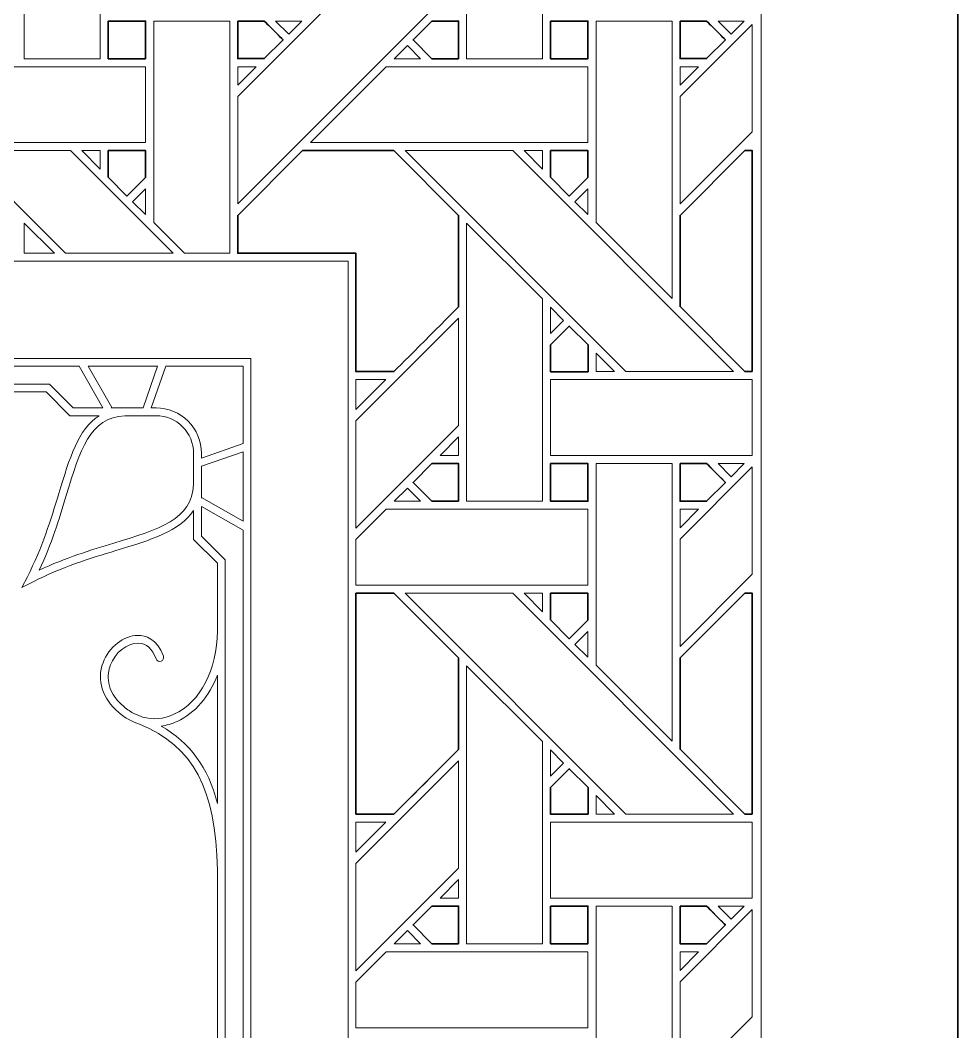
# Model space of a CAD drawing. Header units: inches. Extents: x 5.4 to 19.4, y 5.6 to 22.8.
# Drawn here: x 17.372 to 19.383, y 9.34 to 11.508 of the extents above; entities that cross this region are included whole.
import ezdxf

# ---------------------------------------------------------------- set-up
doc = ezdxf.new("R2010")
doc.units = ezdxf.units.IN
doc.header["$MEASUREMENT"] = 0
doc.layers.add('Design', color=7, linetype='Continuous', lineweight=0)

msp = doc.modelspace()

# ---------------------------------------------------------------- linework, layer by layer
at = {"layer": 'Design', "color": 1, "lineweight": 35, "true_color": 0xff0000}
for points, knots in [([(5.3829, 12.5948), (5.3829, 12.5948), (5.3829, 5.5948), (5.3829, 5.5948), (5.3829, 5.5948), (19.3829, 5.5948), (19.3829, 5.5948), (19.3829, 5.5948), (19.3829, 12.5948), (19.3829, 12.5948), (19.3829, 12.5948), (5.3829, 12.5948), (5.3829, 12.5948)], [0, 0, 0, 0, 1, 1, 1, 2, 2, 2, 3, 3, 3, 4, 4, 4, 4]), ([(17.6408, 11.4256), (17.6408, 11.4256), (17.5606, 11.4256), (17.5606, 11.4256), (17.5606, 11.4256), (17.5606, 11.5064), (17.5606, 11.5064), (17.5606, 11.5064), (17.6408, 11.5064), (17.6408, 11.5064), (17.6408, 11.5064), (17.6408, 11.4256), (17.6408, 11.4256)], [0, 0, 0, 0, 1, 1, 1, 2, 2, 2, 3, 3, 3, 4, 4, 4, 4]), ([(17.8384, 11.5064), (17.8384, 11.5064), (17.8955, 11.5064), (17.8955, 11.5064), (17.9006, 11.5013), (17.9314, 11.4705), (17.9358, 11.4661), (17.9358, 11.4661), (17.8954, 11.4257), (17.8954, 11.4257), (17.8954, 11.4257), (17.8384, 11.4257), (17.8384, 11.4257), (17.8384, 11.4257), (17.8384, 11.5064), (17.8384, 11.5064)], [0, 0, 0, 0, 1, 1, 1, 2, 2, 2, 3, 3, 3, 4, 4, 4, 5, 5, 5, 5]), ([(18.3121, 11.4256), (18.3121, 11.4256), (18.255, 11.4256), (18.255, 11.4256), (18.255, 11.4256), (18.2146, 11.466), (18.2146, 11.466), (18.2146, 11.466), (18.2551, 11.5064), (18.2551, 11.5064), (18.2551, 11.5064), (18.3121, 11.5064), (18.3121, 11.5064), (18.3121, 11.5064), (18.3121, 11.4256), (18.3121, 11.4256)], [0, 0, 0, 0, 1, 1, 1, 2, 2, 2, 3, 3, 3, 4, 4, 4, 5, 5, 5, 5]), ([(18.5093, 11.5064), (18.5093, 11.5064), (18.5896, 11.5064), (18.5896, 11.5064), (18.5896, 11.5064), (18.5896, 11.4256), (18.5896, 11.4256), (18.5896, 11.4256), (18.5093, 11.4256), (18.5093, 11.4256), (18.5093, 11.4256), (18.5093, 11.5064), (18.5093, 11.5064)], [0, 0, 0, 0, 1, 1, 1, 2, 2, 2, 3, 3, 3, 4, 4, 4, 4]), ([(18.7872, 11.5064), (18.7872, 11.5064), (18.8442, 11.5064), (18.8442, 11.5064), (18.8494, 11.5013), (18.8801, 11.4705), (18.8846, 11.4661), (18.8846, 11.4661), (18.8441, 11.4257), (18.8441, 11.4257), (18.8441, 11.4257), (18.7872, 11.4257), (18.7872, 11.4257), (18.7872, 11.4257), (18.7872, 11.5064), (18.7872, 11.5064)], [0, 0, 0, 0, 1, 1, 1, 2, 2, 2, 3, 3, 3, 4, 4, 4, 5, 5, 5, 5]), ([(17.5606, 11.2286), (17.5606, 11.2286), (17.6408, 11.2286), (17.6408, 11.2286), (17.6408, 11.2286), (17.6408, 11.171), (17.6408, 11.171), (17.6408, 11.171), (17.6009, 11.131), (17.6009, 11.131), (17.6009, 11.131), (17.5606, 11.1714), (17.5606, 11.1714), (17.5606, 11.1714), (17.5606, 11.2286), (17.5606, 11.2286)], [0, 0, 0, 0, 1, 1, 1, 2, 2, 2, 3, 3, 3, 4, 4, 4, 5, 5, 5, 5]), ([(17.9771, 11.2285), (17.9771, 11.2285), (18.1734, 11.2285), (18.1734, 11.2285), (18.1734, 11.2285), (18.3121, 11.0898), (18.3121, 11.0898), (18.3121, 11.0898), (18.3121, 10.8936), (18.3121, 10.8936), (18.2943, 10.8757), (18.1824, 10.7639), (18.1734, 10.7549), (18.1734, 10.7549), (18.0919, 10.7549), (18.0919, 10.7549), (18.0919, 10.7549), (18.0919, 11.0084), (18.0919, 11.0084), (18.0919, 11.0084), (17.8384, 11.0084), (17.8384, 11.0084), (17.8384, 11.0084), (17.8384, 11.0898), (17.8384, 11.0898), (17.8384, 11.0898), (17.9771, 11.2285), (17.9771, 11.2285)], [0, 0, 0, 0, 1, 1, 1, 2, 2, 2, 3, 3, 3, 4, 4, 4, 5, 5, 5, 6, 6, 6, 7, 7, 7, 8, 8, 8, 9, 9, 9, 9]), ([(18.5093, 11.2286), (18.5093, 11.2286), (18.5896, 11.2286), (18.5896, 11.2286), (18.5896, 11.2286), (18.5896, 11.171), (18.5896, 11.171), (18.5896, 11.171), (18.5496, 11.131), (18.5496, 11.131), (18.5496, 11.131), (18.5093, 11.1714), (18.5093, 11.1714), (18.5093, 11.1714), (18.5093, 11.2286), (18.5093, 11.2286)], [0, 0, 0, 0, 1, 1, 1, 2, 2, 2, 3, 3, 3, 4, 4, 4, 5, 5, 5, 5]), ([(18.9421, 10.7549), (18.9421, 10.7549), (18.9264, 10.7549), (18.9264, 10.7549), (18.9264, 10.7549), (18.7872, 10.8942), (18.7872, 10.8942), (18.7872, 10.8942), (18.7872, 11.0898), (18.7872, 11.0898), (18.7872, 11.0898), (18.9259, 11.2285), (18.9259, 11.2285), (18.9259, 11.2285), (18.9421, 11.2285), (18.9421, 11.2285), (18.9421, 11.2285), (18.9421, 10.7549), (18.9421, 10.7549)], [0, 0, 0, 0, 1, 1, 1, 2, 2, 2, 3, 3, 3, 4, 4, 4, 5, 5, 5, 6, 6, 6, 6]), ([(18.59, 10.7547), (18.59, 10.7547), (18.5093, 10.7547), (18.5093, 10.7547), (18.5093, 10.7547), (18.5093, 10.812), (18.5093, 10.812), (18.5093, 10.812), (18.5496, 10.8523), (18.5496, 10.8523), (18.5496, 10.8523), (18.59, 10.812), (18.59, 10.812), (18.59, 10.812), (18.59, 10.7547), (18.59, 10.7547)], [0, 0, 0, 0, 1, 1, 1, 2, 2, 2, 3, 3, 3, 4, 4, 4, 5, 5, 5, 5]), ([(18.3121, 10.4769), (18.3121, 10.4769), (18.255, 10.4769), (18.255, 10.4769), (18.255, 10.4769), (18.2146, 10.5173), (18.2146, 10.5173), (18.2146, 10.5173), (18.2551, 10.5577), (18.2551, 10.5577), (18.2551, 10.5577), (18.3121, 10.5577), (18.3121, 10.5577), (18.3121, 10.5577), (18.3121, 10.4769), (18.3121, 10.4769)], [0, 0, 0, 0, 1, 1, 1, 2, 2, 2, 3, 3, 3, 4, 4, 4, 5, 5, 5, 5]), ([(18.5093, 10.5577), (18.5093, 10.5577), (18.5896, 10.5577), (18.5896, 10.5577), (18.5896, 10.5577), (18.5896, 10.4769), (18.5896, 10.4769), (18.5896, 10.4769), (18.5093, 10.4769), (18.5093, 10.4769), (18.5093, 10.4769), (18.5093, 10.5577), (18.5093, 10.5577)], [0, 0, 0, 0, 1, 1, 1, 2, 2, 2, 3, 3, 3, 4, 4, 4, 4]), ([(18.7872, 10.5577), (18.7872, 10.5577), (18.8442, 10.5577), (18.8442, 10.5577), (18.8494, 10.5526), (18.8801, 10.5218), (18.8846, 10.5173), (18.8846, 10.5173), (18.8442, 10.4769), (18.8442, 10.4769), (18.8442, 10.4769), (18.7872, 10.4769), (18.7872, 10.4769), (18.7872, 10.4769), (18.7872, 10.5577), (18.7872, 10.5577)], [0, 0, 0, 0, 1, 1, 1, 2, 2, 2, 3, 3, 3, 4, 4, 4, 5, 5, 5, 5]), ([(18.1734, 9.8062), (18.1734, 9.8062), (18.0919, 9.8062), (18.0919, 9.8062), (18.0919, 9.8062), (18.0919, 10.2798), (18.0919, 10.2798), (18.0919, 10.2798), (18.1734, 10.2798), (18.1734, 10.2798), (18.1734, 10.2798), (18.3121, 10.1411), (18.3121, 10.1411), (18.3121, 10.1411), (18.3121, 9.9449), (18.3121, 9.9449), (18.2943, 9.9269), (18.1824, 9.8152), (18.1734, 9.8062)], [0, 0, 0, 0, 1, 1, 1, 2, 2, 2, 3, 3, 3, 4, 4, 4, 5, 5, 5, 6, 6, 6, 6]), ([(18.5093, 10.2798), (18.5093, 10.2798), (18.5896, 10.2798), (18.5896, 10.2798), (18.5896, 10.2798), (18.5896, 10.2222), (18.5896, 10.2222), (18.5896, 10.2222), (18.5496, 10.1823), (18.5496, 10.1823), (18.5496, 10.1823), (18.5093, 10.2226), (18.5093, 10.2226), (18.5093, 10.2226), (18.5093, 10.2798), (18.5093, 10.2798)], [0, 0, 0, 0, 1, 1, 1, 2, 2, 2, 3, 3, 3, 4, 4, 4, 5, 5, 5, 5]), ([(18.9421, 9.8062), (18.9421, 9.8062), (18.9264, 9.8062), (18.9264, 9.8062), (18.9264, 9.8062), (18.7872, 9.9454), (18.7872, 9.9454), (18.7872, 9.9454), (18.7872, 10.1411), (18.7872, 10.1411), (18.7872, 10.1411), (18.9259, 10.2798), (18.9259, 10.2798), (18.9259, 10.2798), (18.9421, 10.2798), (18.9421, 10.2798), (18.9421, 10.2798), (18.9421, 9.8062), (18.9421, 9.8062)], [0, 0, 0, 0, 1, 1, 1, 2, 2, 2, 3, 3, 3, 4, 4, 4, 5, 5, 5, 6, 6, 6, 6]), ([(18.59, 9.8059), (18.59, 9.8059), (18.5093, 9.8059), (18.5093, 9.8059), (18.5093, 9.8059), (18.5093, 9.8632), (18.5093, 9.8632), (18.5093, 9.8632), (18.5496, 9.9036), (18.5496, 9.9036), (18.5496, 9.9036), (18.59, 9.8632), (18.59, 9.8632), (18.59, 9.8632), (18.59, 9.8059), (18.59, 9.8059)], [0, 0, 0, 0, 1, 1, 1, 2, 2, 2, 3, 3, 3, 4, 4, 4, 5, 5, 5, 5]), ([(18.3121, 9.5282), (18.3121, 9.5282), (18.255, 9.5282), (18.255, 9.5282), (18.255, 9.5282), (18.2146, 9.5686), (18.2146, 9.5686), (18.2146, 9.5686), (18.2551, 9.609), (18.2551, 9.609), (18.2551, 9.609), (18.3121, 9.609), (18.3121, 9.609), (18.3121, 9.609), (18.3121, 9.5282), (18.3121, 9.5282)], [0, 0, 0, 0, 1, 1, 1, 2, 2, 2, 3, 3, 3, 4, 4, 4, 5, 5, 5, 5]), ([(18.5093, 9.609), (18.5093, 9.609), (18.5896, 9.609), (18.5896, 9.609), (18.5896, 9.609), (18.5896, 9.5282), (18.5896, 9.5282), (18.5896, 9.5282), (18.5093, 9.5282), (18.5093, 9.5282), (18.5093, 9.5282), (18.5093, 9.609), (18.5093, 9.609)], [0, 0, 0, 0, 1, 1, 1, 2, 2, 2, 3, 3, 3, 4, 4, 4, 4]), ([(18.7872, 9.609), (18.7872, 9.609), (18.8442, 9.609), (18.8442, 9.609), (18.8494, 9.6038), (18.8801, 9.573), (18.8846, 9.5686), (18.8846, 9.5686), (18.8442, 9.5282), (18.8442, 9.5282), (18.8442, 9.5282), (18.7872, 9.5282), (18.7872, 9.5282), (18.7872, 9.5282), (18.7872, 9.609), (18.7872, 9.609)], [0, 0, 0, 0, 1, 1, 1, 2, 2, 2, 3, 3, 3, 4, 4, 4, 5, 5, 5, 5])]:
    msp.add_open_spline(points, degree=3, knots=knots, dxfattribs=at)
at = {"layer": 'Design'}
for points, knots in [([(5.8048, 12.1938), (5.8048, 12.1938), (5.8048, 5.9957), (5.8048, 5.9957), (5.8048, 5.9957), (18.9609, 5.9957), (18.9609, 5.9957), (18.9609, 5.9957), (18.9609, 12.1938), (18.9609, 12.1938), (18.9609, 12.1938), (5.8048, 12.1938), (5.8048, 12.1938)], [0, 0, 0, 0, 1, 1, 1, 2, 2, 2, 3, 3, 3, 4, 4, 4, 4]), ([(17.3805, 11.4256), (17.3805, 11.4256), (17.3805, 12.0215), (17.3805, 12.0215), (17.3805, 12.0215), (17.5432, 11.8593), (17.5432, 11.8593), (17.5432, 11.8593), (17.5432, 11.4256), (17.5432, 11.4256), (17.5432, 11.4256), (17.3805, 11.4256), (17.3805, 11.4256)], [0, 0, 0, 0, 1, 1, 1, 2, 2, 2, 3, 3, 3, 4, 4, 4, 4]), ([(18.492, 11.4256), (18.492, 11.4256), (18.3292, 11.4256), (18.3292, 11.4256), (18.3292, 11.4256), (18.3292, 12.0215), (18.3292, 12.0215), (18.3292, 12.0215), (18.492, 11.8593), (18.492, 11.8593), (18.492, 11.8593), (18.492, 11.4256), (18.492, 11.4256)], [0, 0, 0, 0, 1, 1, 1, 2, 2, 2, 3, 3, 3, 4, 4, 4, 4]), ([(18.3121, 11.5879), (18.3121, 11.5879), (17.8384, 11.1142), (17.8384, 11.1142), (17.8384, 11.1142), (17.8384, 11.3443), (17.8384, 11.3443), (17.8384, 11.3443), (18.3121, 11.8179), (18.3121, 11.8179), (18.3121, 11.8179), (18.3121, 11.5879), (18.3121, 11.5879)], [0, 0, 0, 0, 1, 1, 1, 2, 2, 2, 3, 3, 3, 4, 4, 4, 4]), ([(17.5606, 11.4256), (17.5606, 11.4256), (17.5606, 11.5064), (17.5606, 11.5064), (17.5606, 11.5064), (17.6408, 11.5064), (17.6408, 11.5064), (17.6408, 11.5064), (17.6408, 11.4256), (17.6408, 11.4256), (17.6408, 11.4256), (17.5606, 11.4256), (17.5606, 11.4256)], [0, 0, 0, 0, 1, 1, 1, 2, 2, 2, 3, 3, 3, 4, 4, 4, 4]), ([(17.6583, 11.0742), (17.6583, 11.0742), (17.6583, 11.5064), (17.6583, 11.5064), (17.6583, 11.5064), (17.8213, 11.5064), (17.8213, 11.5064), (17.8213, 11.5064), (17.8213, 11.0084), (17.8213, 11.0084), (17.8213, 11.0084), (17.7242, 11.0084), (17.7242, 11.0084), (17.7242, 11.0084), (17.6583, 11.0742), (17.6583, 11.0742)], [0, 0, 0, 0, 1, 1, 1, 2, 2, 2, 3, 3, 3, 4, 4, 4, 5, 5, 5, 5]), ([(17.9358, 11.4661), (17.9358, 11.4661), (17.8954, 11.4257), (17.8954, 11.4257), (17.8954, 11.4257), (17.8384, 11.4257), (17.8384, 11.4257), (17.8384, 11.4257), (17.8384, 11.5064), (17.8384, 11.5064), (17.8384, 11.5064), (17.8955, 11.5064), (17.8955, 11.5064), (17.9008, 11.5011), (17.9316, 11.4703), (17.9358, 11.4661)], [0, 0, 0, 0, 1, 1, 1, 2, 2, 2, 3, 3, 3, 4, 4, 4, 5, 5, 5, 5]), ([(17.9198, 11.5064), (17.9198, 11.5064), (17.9763, 11.5064), (17.9763, 11.5064), (17.9763, 11.5064), (17.948, 11.4782), (17.948, 11.4782), (17.948, 11.4782), (17.9198, 11.5064), (17.9198, 11.5064)], [0, 0, 0, 0, 1, 1, 1, 2, 2, 2, 3, 3, 3, 3]), ([(18.2146, 11.466), (18.2146, 11.466), (18.2551, 11.5064), (18.2551, 11.5064), (18.2551, 11.5064), (18.3121, 11.5064), (18.3121, 11.5064), (18.3121, 11.5064), (18.3121, 11.4256), (18.3121, 11.4256), (18.3121, 11.4256), (18.255, 11.4256), (18.255, 11.4256), (18.255, 11.4256), (18.2146, 11.466), (18.2146, 11.466)], [0, 0, 0, 0, 1, 1, 1, 2, 2, 2, 3, 3, 3, 4, 4, 4, 5, 5, 5, 5]), ([(18.5896, 11.4256), (18.5896, 11.4256), (18.5093, 11.4256), (18.5093, 11.4256), (18.5093, 11.4256), (18.5093, 11.5064), (18.5093, 11.5064), (18.5093, 11.5064), (18.5896, 11.5064), (18.5896, 11.5064), (18.5896, 11.5064), (18.5896, 11.4256), (18.5896, 11.4256)], [0, 0, 0, 0, 1, 1, 1, 2, 2, 2, 3, 3, 3, 4, 4, 4, 4]), ([(18.6071, 11.0742), (18.6071, 11.0742), (18.6071, 11.5064), (18.6071, 11.5064), (18.6071, 11.5064), (18.77, 11.5064), (18.77, 11.5064), (18.77, 11.5064), (18.77, 10.9113), (18.77, 10.9113), (18.77, 10.9113), (18.6071, 11.0742), (18.6071, 11.0742)], [0, 0, 0, 0, 1, 1, 1, 2, 2, 2, 3, 3, 3, 4, 4, 4, 4]), ([(18.9421, 11.2691), (18.9421, 11.2691), (18.7871, 11.1142), (18.7871, 11.1142), (18.7871, 11.1142), (18.7871, 11.3443), (18.7871, 11.3443), (18.7871, 11.3443), (18.9421, 11.4992), (18.9421, 11.4992), (18.9421, 11.4992), (18.9421, 11.2691), (18.9421, 11.2691)], [0, 0, 0, 0, 1, 1, 1, 2, 2, 2, 3, 3, 3, 4, 4, 4, 4]), ([(18.8846, 11.4661), (18.8846, 11.4661), (18.8441, 11.4257), (18.8441, 11.4257), (18.8441, 11.4257), (18.7872, 11.4257), (18.7872, 11.4257), (18.7872, 11.4257), (18.7872, 11.5064), (18.7872, 11.5064), (18.7872, 11.5064), (18.8442, 11.5064), (18.8442, 11.5064), (18.8496, 11.5011), (18.8804, 11.4703), (18.8846, 11.4661)], [0, 0, 0, 0, 1, 1, 1, 2, 2, 2, 3, 3, 3, 4, 4, 4, 5, 5, 5, 5]), ([(18.8686, 11.5064), (18.8686, 11.5064), (18.925, 11.5064), (18.925, 11.5064), (18.925, 11.5064), (18.8967, 11.4782), (18.8967, 11.4782), (18.8967, 11.4782), (18.8686, 11.5064), (18.8686, 11.5064)], [0, 0, 0, 0, 1, 1, 1, 2, 2, 2, 3, 3, 3, 3]), ([(18.2307, 11.4256), (18.2307, 11.4256), (18.1742, 11.4256), (18.1742, 11.4256), (18.1742, 11.4256), (18.2025, 11.4539), (18.2025, 11.4539), (18.2025, 11.4539), (18.2307, 11.4256), (18.2307, 11.4256)], [0, 0, 0, 0, 1, 1, 1, 2, 2, 2, 3, 3, 3, 3]), ([(17.6408, 11.4085), (17.6408, 11.4085), (17.6408, 11.2457), (17.6408, 11.2457), (17.6408, 11.2457), (17.0455, 11.2457), (17.0455, 11.2457), (17.0455, 11.2457), (17.2084, 11.4085), (17.2084, 11.4085), (17.2084, 11.4085), (17.6408, 11.4085), (17.6408, 11.4085)], [0, 0, 0, 0, 1, 1, 1, 2, 2, 2, 3, 3, 3, 4, 4, 4, 4]), ([(17.8782, 11.4085), (17.8782, 11.4085), (17.8384, 11.3687), (17.8384, 11.3687), (17.8384, 11.3687), (17.8384, 11.4085), (17.8384, 11.4085), (17.8384, 11.4085), (17.8782, 11.4085), (17.8782, 11.4085)], [0, 0, 0, 0, 1, 1, 1, 2, 2, 2, 3, 3, 3, 3]), ([(18.5895, 11.4085), (18.5895, 11.4085), (18.5895, 11.2457), (18.5895, 11.2457), (18.5895, 11.2457), (17.9942, 11.2457), (17.9942, 11.2457), (17.9942, 11.2457), (18.1571, 11.4085), (18.1571, 11.4085), (18.1571, 11.4085), (18.5895, 11.4085), (18.5895, 11.4085)], [0, 0, 0, 0, 1, 1, 1, 2, 2, 2, 3, 3, 3, 4, 4, 4, 4]), ([(18.827, 11.4085), (18.827, 11.4085), (18.7871, 11.3687), (18.7871, 11.3687), (18.7871, 11.3687), (18.7871, 11.4085), (18.7871, 11.4085), (18.7871, 11.4085), (18.827, 11.4085), (18.827, 11.4085)], [0, 0, 0, 0, 1, 1, 1, 2, 2, 2, 3, 3, 3, 3]), ([(17.6999, 11.0084), (17.6999, 11.0084), (17.4689, 11.0084), (17.4689, 11.0084), (17.4689, 11.0084), (17.2488, 11.2285), (17.2488, 11.2285), (17.2488, 11.2285), (17.4798, 11.2285), (17.4798, 11.2285), (17.4798, 11.2285), (17.6999, 11.0084), (17.6999, 11.0084)], [0, 0, 0, 0, 1, 1, 1, 2, 2, 2, 3, 3, 3, 4, 4, 4, 4]), ([(17.5039, 11.2285), (17.5039, 11.2285), (17.5433, 11.2285), (17.5433, 11.2285), (17.5433, 11.2285), (17.5433, 11.1887), (17.5433, 11.1887), (17.5433, 11.1887), (17.5039, 11.2285), (17.5039, 11.2285)], [0, 0, 0, 0, 1, 1, 1, 2, 2, 2, 3, 3, 3, 3]), ([(17.6009, 11.131), (17.6009, 11.131), (17.5606, 11.1714), (17.5606, 11.1714), (17.5606, 11.1714), (17.5606, 11.2286), (17.5606, 11.2286), (17.5606, 11.2286), (17.6408, 11.2286), (17.6408, 11.2286), (17.6408, 11.2286), (17.6408, 11.171), (17.6408, 11.171), (17.6408, 11.171), (17.6009, 11.131), (17.6009, 11.131)], [0, 0, 0, 0, 1, 1, 1, 2, 2, 2, 3, 3, 3, 4, 4, 4, 5, 5, 5, 5]), ([(18.3121, 10.8936), (18.2945, 10.8759), (18.1825, 10.7641), (18.1734, 10.7549), (18.1734, 10.7549), (18.0919, 10.7549), (18.0919, 10.7549), (18.0919, 10.7549), (18.0919, 11.0084), (18.0919, 11.0084), (18.0919, 11.0084), (17.8384, 11.0084), (17.8384, 11.0084), (17.8384, 11.0084), (17.8384, 11.0898), (17.8384, 11.0898), (17.8384, 11.0898), (17.9771, 11.2285), (17.9771, 11.2285), (17.9771, 11.2285), (18.1734, 11.2285), (18.1734, 11.2285), (18.1734, 11.2285), (18.3121, 11.0898), (18.3121, 11.0898), (18.3121, 11.0898), (18.3121, 10.8936), (18.3121, 10.8936)], [0, 0, 0, 0, 1, 1, 1, 2, 2, 2, 3, 3, 3, 4, 4, 4, 5, 5, 5, 6, 6, 6, 7, 7, 7, 8, 8, 8, 9, 9, 9, 9]), ([(18.9021, 10.7549), (18.9021, 10.7549), (18.6711, 10.7549), (18.6711, 10.7549), (18.6711, 10.7549), (18.1975, 11.2285), (18.1975, 11.2285), (18.1975, 11.2285), (18.4285, 11.2285), (18.4285, 11.2285), (18.4285, 11.2285), (18.9021, 10.7549), (18.9021, 10.7549)], [0, 0, 0, 0, 1, 1, 1, 2, 2, 2, 3, 3, 3, 4, 4, 4, 4]), ([(18.4526, 11.2285), (18.4526, 11.2285), (18.4921, 11.2285), (18.4921, 11.2285), (18.4921, 11.2285), (18.4921, 11.1887), (18.4921, 11.1887), (18.4921, 11.1887), (18.4526, 11.2285), (18.4526, 11.2285)], [0, 0, 0, 0, 1, 1, 1, 2, 2, 2, 3, 3, 3, 3]), ([(18.5496, 11.131), (18.5496, 11.131), (18.5093, 11.1714), (18.5093, 11.1714), (18.5093, 11.1714), (18.5093, 11.2286), (18.5093, 11.2286), (18.5093, 11.2286), (18.5896, 11.2286), (18.5896, 11.2286), (18.5896, 11.2286), (18.5896, 11.171), (18.5896, 11.171), (18.5896, 11.171), (18.5496, 11.131), (18.5496, 11.131)], [0, 0, 0, 0, 1, 1, 1, 2, 2, 2, 3, 3, 3, 4, 4, 4, 5, 5, 5, 5]), ([(18.9421, 10.7549), (18.9421, 10.7549), (18.9264, 10.7549), (18.9264, 10.7549), (18.9264, 10.7549), (18.7872, 10.8942), (18.7872, 10.8942), (18.7872, 10.8942), (18.7872, 11.0898), (18.7872, 11.0898), (18.7872, 11.0898), (18.9259, 11.2285), (18.9259, 11.2285), (18.9259, 11.2285), (18.9421, 11.2285), (18.9421, 11.2285), (18.9421, 11.2285), (18.9421, 10.7549), (18.9421, 10.7549)], [0, 0, 0, 0, 1, 1, 1, 2, 2, 2, 3, 3, 3, 4, 4, 4, 5, 5, 5, 6, 6, 6, 6]), ([(17.6408, 11.1467), (17.6408, 11.1467), (17.6408, 11.0915), (17.6408, 11.0915), (17.6408, 11.0915), (17.613, 11.1189), (17.613, 11.1189), (17.613, 11.1189), (17.6408, 11.1467), (17.6408, 11.1467)], [0, 0, 0, 0, 1, 1, 1, 2, 2, 2, 3, 3, 3, 3]), ([(18.5895, 11.1467), (18.5895, 11.1467), (18.5895, 11.0915), (18.5895, 11.0915), (18.5895, 11.0915), (18.5618, 11.1189), (18.5618, 11.1189), (18.5618, 11.1189), (18.5895, 11.1467), (18.5895, 11.1467)], [0, 0, 0, 0, 1, 1, 1, 2, 2, 2, 3, 3, 3, 3]), ([(17.4451, 11.0084), (17.4451, 11.0084), (17.3805, 11.0084), (17.3805, 11.0084), (17.3805, 11.0084), (17.3805, 11.0727), (17.3805, 11.0727), (17.3805, 11.0727), (17.4451, 11.0084), (17.4451, 11.0084)], [0, 0, 0, 0, 1, 1, 1, 2, 2, 2, 3, 3, 3, 3]), ([(18.492, 10.4769), (18.492, 10.4769), (18.3292, 10.4769), (18.3292, 10.4769), (18.3292, 10.4769), (18.3292, 11.0727), (18.3292, 11.0727), (18.3292, 11.0727), (18.492, 10.9106), (18.492, 10.9106), (18.492, 10.9106), (18.492, 10.4769), (18.492, 10.4769)], [0, 0, 0, 0, 1, 1, 1, 2, 2, 2, 3, 3, 3, 4, 4, 4, 4]), ([(6.6905, 7.1978), (6.6905, 7.1978), (6.6905, 10.9917), (6.6905, 10.9917), (6.6905, 10.9917), (18.0752, 10.9917), (18.0752, 10.9917), (18.0752, 10.9917), (18.0752, 7.1978), (18.0752, 7.1978), (18.0752, 7.1978), (6.6905, 7.1978), (6.6905, 7.1978)], [0, 0, 0, 0, 1, 1, 1, 2, 2, 2, 3, 3, 3, 4, 4, 4, 4]), ([(18.5093, 10.8363), (18.5093, 10.8363), (18.5093, 10.8931), (18.5093, 10.8931), (18.5093, 10.8931), (18.5375, 10.8645), (18.5375, 10.8645), (18.5375, 10.8645), (18.5093, 10.8363), (18.5093, 10.8363)], [0, 0, 0, 0, 1, 1, 1, 2, 2, 2, 3, 3, 3, 3]), ([(18.3121, 10.8692), (18.3121, 10.8692), (18.3121, 10.6391), (18.3121, 10.6391), (18.3121, 10.6391), (18.0919, 10.419), (18.0919, 10.419), (18.0919, 10.419), (18.0919, 10.649), (18.0919, 10.649), (18.0919, 10.649), (18.3121, 10.8692), (18.3121, 10.8692)], [0, 0, 0, 0, 1, 1, 1, 2, 2, 2, 3, 3, 3, 4, 4, 4, 4]), ([(18.5093, 10.812), (18.5093, 10.812), (18.5496, 10.8523), (18.5496, 10.8523), (18.5496, 10.8523), (18.59, 10.812), (18.59, 10.812), (18.59, 10.812), (18.59, 10.7547), (18.59, 10.7547), (18.59, 10.7547), (18.5093, 10.7547), (18.5093, 10.7547), (18.5093, 10.7547), (18.5093, 10.812), (18.5093, 10.812)], [0, 0, 0, 0, 1, 1, 1, 2, 2, 2, 3, 3, 3, 4, 4, 4, 5, 5, 5, 5]), ([(16.2768, 10.7748), (16.2768, 10.7702), (16.2805, 10.7664), (16.2851, 10.7664), (16.2851, 10.7664), (17.4987, 10.7664), (17.4987, 10.7664), (17.4987, 10.7664), (17.5494, 10.677), (17.5494, 10.677), (17.5494, 10.677), (17.4854, 10.677), (17.4854, 10.677), (17.4854, 10.677), (17.4344, 10.728), (17.4344, 10.728), (17.4344, 10.728), (16.3812, 10.728), (16.3812, 10.728), (16.3766, 10.728), (16.3729, 10.7242), (16.3729, 10.7196), (16.3729, 10.715), (16.3766, 10.7113), (16.3812, 10.7113), (16.3812, 10.7113), (16.7699, 10.7113), (16.7699, 10.7113), (16.9456, 10.708), (17.0341, 10.6603), (17.0823, 10.5449), (17.0841, 10.539), (17.0865, 10.5331), (17.0893, 10.5274), (17.0894, 10.5271), (17.0895, 10.5269), (17.0896, 10.5267), (17.0899, 10.5257), (17.0905, 10.5248), (17.0911, 10.5241), (17.0956, 10.5157), (17.1009, 10.5075), (17.1075, 10.4997), (17.1296, 10.4739), (17.1563, 10.4604), (17.1837, 10.4604), (17.1939, 10.4604), (17.2042, 10.4623), (17.2144, 10.4661), (17.248, 10.4787), (17.2731, 10.5111), (17.2728, 10.5415), (17.2726, 10.5559), (17.2667, 10.582), (17.2282, 10.5956), (17.2239, 10.5971), (17.2191, 10.5948), (17.2176, 10.5905), (17.216, 10.5861), (17.2183, 10.5814), (17.2226, 10.5798), (17.2444, 10.5722), (17.256, 10.5589), (17.2561, 10.5413), (17.2563, 10.5176), (17.2359, 10.4919), (17.2086, 10.4817), (17.1905, 10.4749), (17.1551, 10.4697), (17.1202, 10.5106), (17.1138, 10.518), (17.1087, 10.5258), (17.1047, 10.5338), (17.1025, 10.5397), (17.1002, 10.5452), (17.0979, 10.5508), (17.0915, 10.5727), (17.0933, 10.5956), (17.1037, 10.6182), (17.1297, 10.6747), (17.1997, 10.7113), (17.2819, 10.7113), (17.2819, 10.7113), (17.4275, 10.7113), (17.4275, 10.7113), (17.4275, 10.7113), (17.4785, 10.6603), (17.4785, 10.6603), (17.4785, 10.6603), (17.5409, 10.6603), (17.5409, 10.6603), (17.4966, 10.6315), (17.4774, 10.5685), (17.4547, 10.4938), (17.4381, 10.4392), (17.4192, 10.3772), (17.3872, 10.315), (17.3872, 10.315), (17.3754, 10.2919), (17.3754, 10.2919), (17.3754, 10.2919), (17.3985, 10.3038), (17.3985, 10.3038), (17.4607, 10.3357), (17.5226, 10.3546), (17.5773, 10.3712), (17.652, 10.3939), (17.715, 10.4131), (17.7438, 10.4574), (17.7438, 10.4574), (17.7438, 10.395), (17.7438, 10.395), (17.7438, 10.395), (17.7948, 10.3441), (17.7948, 10.3441), (17.7948, 10.3441), (17.7948, 10.1984), (17.7948, 10.1984), (17.7948, 10.1162), (17.7582, 10.0462), (17.7017, 10.0202), (17.6791, 10.0098), (17.6561, 10.008), (17.6343, 10.0144), (17.6287, 10.0167), (17.6232, 10.019), (17.6173, 10.0212), (17.6093, 10.0252), (17.6015, 10.0303), (17.5941, 10.0367), (17.5532, 10.0716), (17.5584, 10.1071), (17.5652, 10.1251), (17.5754, 10.1524), (17.6013, 10.1735), (17.6248, 10.1726), (17.6423, 10.1725), (17.6557, 10.1609), (17.6633, 10.1392), (17.6649, 10.1348), (17.6697, 10.1326), (17.674, 10.1341), (17.6783, 10.1356), (17.6806, 10.1404), (17.6791, 10.1447), (17.6655, 10.1832), (17.6394, 10.1892), (17.625, 10.1893), (17.625, 10.1893), (17.6245, 10.1893), (17.6245, 10.1893), (17.5942, 10.1893), (17.5621, 10.1643), (17.5496, 10.1309), (17.5355, 10.0933), (17.5477, 10.0544), (17.5832, 10.024), (17.5971, 10.0121), (17.6122, 10.0038), (17.6279, 9.999), (17.7438, 9.9507), (17.7915, 9.862), (17.7948, 9.6859), (17.7948, 9.6859), (17.7948, 9.2977), (17.7948, 9.2977), (17.7948, 9.2931), (17.7985, 9.2894), (17.8031, 9.2894), (17.8077, 9.2894), (17.8114, 9.2931), (17.8114, 9.2977), (17.8114, 9.2977), (17.8114, 10.351), (17.8114, 10.351), (17.8114, 10.351), (17.7605, 10.4019), (17.7605, 10.4019), (17.7605, 10.4019), (17.7605, 10.4659), (17.7605, 10.4659), (17.7605, 10.4659), (17.8499, 10.4152), (17.8499, 10.4152), (17.8499, 10.4152), (17.8499, 9.2016), (17.8499, 9.2016), (17.8499, 9.197), (17.8537, 9.1933), (17.8583, 9.1933), (17.8629, 9.1933), (17.8666, 9.197), (17.8666, 9.2016), (17.8666, 9.2016), (17.8666, 10.7831), (17.8666, 10.7831), (17.8666, 10.7831), (16.2851, 10.7831), (16.2851, 10.7831), (16.2805, 10.7831), (16.2768, 10.7794), (16.2768, 10.7748)], [0, 0, 0, 0, 1, 1, 1, 2, 2, 2, 3, 3, 3, 4, 4, 4, 5, 5, 5, 6, 6, 6, 7, 7, 7, 8, 8, 8, 9, 9, 9, 10, 10, 10, 11, 11, 11, 12, 12, 12, 13, 13, 13, 14, 14, 14, 15, 15, 15, 16, 16, 16, 17, 17, 17, 18, 18, 18, 19, 19, 19, 20, 20, 20, 21, 21, 21, 22, 22, 22, 23, 23, 23, 24, 24, 24, 25, 25, 25, 26, 26, 26, 27, 27, 27, 28, 28, 28, 29, 29, 29, 30, 30, 30, 31, 31, 31, 32, 32, 32, 33, 33, 33, 34, 34, 34, 35, 35, 35, 36, 36, 36, 37, 37, 37, 38, 38, 38, 39, 39, 39, 40, 40, 40, 41, 41, 41, 42, 42, 42, 43, 43, 43, 44, 44, 44, 45, 45, 45, 46, 46, 46, 47, 47, 47, 48, 48, 48, 49, 49, 49, 50, 50, 50, 51, 51, 51, 52, 52, 52, 53, 53, 53, 54, 54, 54, 55, 55, 55, 56, 56, 56, 57, 57, 57, 58, 58, 58, 59, 59, 59, 60, 60, 60, 61, 61, 61, 62, 62, 62, 63, 63, 63, 64, 64, 64, 65, 65, 65, 66, 66, 66, 67, 67, 67, 67]), ([(18.6469, 10.7549), (18.6469, 10.7549), (18.6072, 10.7549), (18.6072, 10.7549), (18.6072, 10.7549), (18.6072, 10.7947), (18.6072, 10.7947), (18.6072, 10.7947), (18.6469, 10.7549), (18.6469, 10.7549)], [0, 0, 0, 0, 1, 1, 1, 2, 2, 2, 3, 3, 3, 3]), ([(17.6664, 10.7664), (17.6664, 10.7664), (17.6353, 10.677), (17.6353, 10.677), (17.6353, 10.677), (17.5673, 10.677), (17.5673, 10.677), (17.5673, 10.677), (17.5682, 10.6776), (17.5682, 10.6776), (17.5682, 10.6776), (17.5178, 10.7664), (17.5178, 10.7664), (17.5178, 10.7664), (17.6664, 10.7664), (17.6664, 10.7664)], [0, 0, 0, 0, 1, 1, 1, 2, 2, 2, 3, 3, 3, 4, 4, 4, 5, 5, 5, 5]), ([(17.8499, 10.7664), (17.8499, 10.7664), (17.8499, 10.6005), (17.8499, 10.6005), (17.8499, 10.6005), (17.7605, 10.5695), (17.7605, 10.5695), (17.7605, 10.5695), (17.7605, 10.5797), (17.7605, 10.5797), (17.7605, 10.6057), (17.7504, 10.6301), (17.732, 10.6485), (17.7136, 10.6669), (17.6892, 10.677), (17.6632, 10.677), (17.6632, 10.677), (17.653, 10.677), (17.653, 10.677), (17.653, 10.677), (17.684, 10.7664), (17.684, 10.7664), (17.684, 10.7664), (17.8499, 10.7664), (17.8499, 10.7664)], [0, 0, 0, 0, 1, 1, 1, 2, 2, 2, 3, 3, 3, 4, 4, 4, 5, 5, 5, 6, 6, 6, 7, 7, 7, 8, 8, 8, 8]), ([(18.0919, 10.6733), (18.0919, 10.6733), (18.0919, 10.7376), (18.0919, 10.7376), (18.0919, 10.7376), (18.1563, 10.7376), (18.1563, 10.7376), (18.1563, 10.7376), (18.0919, 10.6733), (18.0919, 10.6733)], [0, 0, 0, 0, 1, 1, 1, 2, 2, 2, 3, 3, 3, 3]), ([(18.9421, 10.5749), (18.9421, 10.5749), (18.5093, 10.5749), (18.5093, 10.5749), (18.5093, 10.5749), (18.5093, 10.7376), (18.5093, 10.7376), (18.5093, 10.7376), (18.9421, 10.7376), (18.9421, 10.7376), (18.9421, 10.7376), (18.9421, 10.5749), (18.9421, 10.5749)], [0, 0, 0, 0, 1, 1, 1, 2, 2, 2, 3, 3, 3, 4, 4, 4, 4]), ([(17.7438, 10.5126), (17.7401, 10.4382), (17.6698, 10.4168), (17.5724, 10.3872), (17.5235, 10.3723), (17.4688, 10.3556), (17.4129, 10.3294), (17.4391, 10.3854), (17.4558, 10.44), (17.4706, 10.489), (17.5002, 10.5863), (17.5216, 10.6567), (17.5961, 10.6603), (17.5961, 10.6603), (17.6632, 10.6603), (17.6632, 10.6603), (17.6848, 10.6603), (17.705, 10.652), (17.7202, 10.6367), (17.7354, 10.6215), (17.7438, 10.6013), (17.7438, 10.5797), (17.7438, 10.5797), (17.7438, 10.5126), (17.7438, 10.5126)], [0, 0, 0, 0, 1, 1, 1, 2, 2, 2, 3, 3, 3, 4, 4, 4, 5, 5, 5, 6, 6, 6, 7, 7, 7, 8, 8, 8, 8]), ([(18.3121, 10.6147), (18.3121, 10.6147), (18.3121, 10.575), (18.3121, 10.575), (18.3121, 10.575), (18.2723, 10.575), (18.2723, 10.575), (18.2723, 10.575), (18.3121, 10.6147), (18.3121, 10.6147)], [0, 0, 0, 0, 1, 1, 1, 2, 2, 2, 3, 3, 3, 3]), ([(17.8499, 10.4343), (17.8499, 10.4343), (17.761, 10.4847), (17.761, 10.4847), (17.761, 10.4847), (17.7605, 10.4838), (17.7605, 10.4838), (17.7605, 10.4838), (17.7605, 10.5519), (17.7605, 10.5519), (17.7605, 10.5519), (17.8499, 10.5829), (17.8499, 10.5829), (17.8499, 10.5829), (17.8499, 10.4343), (17.8499, 10.4343)], [0, 0, 0, 0, 1, 1, 1, 2, 2, 2, 3, 3, 3, 4, 4, 4, 5, 5, 5, 5]), ([(18.2146, 10.5173), (18.2146, 10.5173), (18.2551, 10.5577), (18.2551, 10.5577), (18.2551, 10.5577), (18.3121, 10.5577), (18.3121, 10.5577), (18.3121, 10.5577), (18.3121, 10.4769), (18.3121, 10.4769), (18.3121, 10.4769), (18.255, 10.4769), (18.255, 10.4769), (18.255, 10.4769), (18.2146, 10.5173), (18.2146, 10.5173)], [0, 0, 0, 0, 1, 1, 1, 2, 2, 2, 3, 3, 3, 4, 4, 4, 5, 5, 5, 5]), ([(18.5896, 10.4769), (18.5896, 10.4769), (18.5093, 10.4769), (18.5093, 10.4769), (18.5093, 10.4769), (18.5093, 10.5577), (18.5093, 10.5577), (18.5093, 10.5577), (18.5896, 10.5577), (18.5896, 10.5577), (18.5896, 10.5577), (18.5896, 10.4769), (18.5896, 10.4769)], [0, 0, 0, 0, 1, 1, 1, 2, 2, 2, 3, 3, 3, 4, 4, 4, 4]), ([(18.6071, 10.1255), (18.6071, 10.1255), (18.6071, 10.5577), (18.6071, 10.5577), (18.6071, 10.5577), (18.77, 10.5577), (18.77, 10.5577), (18.77, 10.5577), (18.77, 9.9626), (18.77, 9.9626), (18.77, 9.9626), (18.6071, 10.1255), (18.6071, 10.1255)], [0, 0, 0, 0, 1, 1, 1, 2, 2, 2, 3, 3, 3, 4, 4, 4, 4]), ([(18.9421, 10.3204), (18.9421, 10.3204), (18.7871, 10.1655), (18.7871, 10.1655), (18.7871, 10.1655), (18.7871, 10.3956), (18.7871, 10.3956), (18.7871, 10.3956), (18.9421, 10.5505), (18.9421, 10.5505), (18.9421, 10.5505), (18.9421, 10.3204), (18.9421, 10.3204)], [0, 0, 0, 0, 1, 1, 1, 2, 2, 2, 3, 3, 3, 4, 4, 4, 4]), ([(18.8846, 10.5173), (18.8846, 10.5173), (18.8442, 10.4769), (18.8442, 10.4769), (18.8442, 10.4769), (18.7872, 10.4769), (18.7872, 10.4769), (18.7872, 10.4769), (18.7872, 10.5577), (18.7872, 10.5577), (18.7872, 10.5577), (18.8442, 10.5577), (18.8442, 10.5577), (18.8496, 10.5524), (18.8804, 10.5215), (18.8846, 10.5173)], [0, 0, 0, 0, 1, 1, 1, 2, 2, 2, 3, 3, 3, 4, 4, 4, 5, 5, 5, 5]), ([(18.8686, 10.5577), (18.8686, 10.5577), (18.925, 10.5577), (18.925, 10.5577), (18.925, 10.5577), (18.8967, 10.5295), (18.8967, 10.5295), (18.8967, 10.5295), (18.8686, 10.5577), (18.8686, 10.5577)], [0, 0, 0, 0, 1, 1, 1, 2, 2, 2, 3, 3, 3, 3]), ([(18.2025, 10.5052), (18.2025, 10.5052), (18.2307, 10.4769), (18.2307, 10.4769), (18.2307, 10.4769), (18.1742, 10.4769), (18.1742, 10.4769), (18.1742, 10.4769), (18.2025, 10.5052), (18.2025, 10.5052)], [0, 0, 0, 0, 1, 1, 1, 2, 2, 2, 3, 3, 3, 3]), ([(18.5895, 10.4598), (18.5895, 10.4598), (18.5895, 10.297), (18.5895, 10.297), (18.5895, 10.297), (18.0919, 10.297), (18.0919, 10.297), (18.0919, 10.297), (18.0919, 10.3946), (18.0919, 10.3946), (18.0919, 10.3946), (18.1571, 10.4598), (18.1571, 10.4598), (18.1571, 10.4598), (18.5895, 10.4598), (18.5895, 10.4598)], [0, 0, 0, 0, 1, 1, 1, 2, 2, 2, 3, 3, 3, 4, 4, 4, 5, 5, 5, 5]), ([(18.827, 10.4598), (18.827, 10.4598), (18.7871, 10.4199), (18.7871, 10.4199), (18.7871, 10.4199), (18.7871, 10.4598), (18.7871, 10.4598), (18.7871, 10.4598), (18.827, 10.4598), (18.827, 10.4598)], [0, 0, 0, 0, 1, 1, 1, 2, 2, 2, 3, 3, 3, 3]), ([(18.3121, 9.9449), (18.2945, 9.9271), (18.1825, 9.8154), (18.1734, 9.8062), (18.1734, 9.8062), (18.0919, 9.8062), (18.0919, 9.8062), (18.0919, 9.8062), (18.0919, 10.2798), (18.0919, 10.2798), (18.0919, 10.2798), (18.1734, 10.2798), (18.1734, 10.2798), (18.1734, 10.2798), (18.3121, 10.1411), (18.3121, 10.1411), (18.3121, 10.1411), (18.3121, 9.9449), (18.3121, 9.9449)], [0, 0, 0, 0, 1, 1, 1, 2, 2, 2, 3, 3, 3, 4, 4, 4, 5, 5, 5, 6, 6, 6, 6]), ([(18.9021, 9.8062), (18.9021, 9.8062), (18.6711, 9.8062), (18.6711, 9.8062), (18.6711, 9.8062), (18.1975, 10.2798), (18.1975, 10.2798), (18.1975, 10.2798), (18.4285, 10.2798), (18.4285, 10.2798), (18.4285, 10.2798), (18.9021, 9.8062), (18.9021, 9.8062)], [0, 0, 0, 0, 1, 1, 1, 2, 2, 2, 3, 3, 3, 4, 4, 4, 4]), ([(18.4526, 10.2798), (18.4526, 10.2798), (18.4921, 10.2798), (18.4921, 10.2798), (18.4921, 10.2798), (18.4921, 10.24), (18.4921, 10.24), (18.4921, 10.24), (18.4526, 10.2798), (18.4526, 10.2798)], [0, 0, 0, 0, 1, 1, 1, 2, 2, 2, 3, 3, 3, 3]), ([(18.5496, 10.1823), (18.5496, 10.1823), (18.5093, 10.2226), (18.5093, 10.2226), (18.5093, 10.2226), (18.5093, 10.2798), (18.5093, 10.2798), (18.5093, 10.2798), (18.5896, 10.2798), (18.5896, 10.2798), (18.5896, 10.2798), (18.5896, 10.2222), (18.5896, 10.2222), (18.5896, 10.2222), (18.5496, 10.1823), (18.5496, 10.1823)], [0, 0, 0, 0, 1, 1, 1, 2, 2, 2, 3, 3, 3, 4, 4, 4, 5, 5, 5, 5]), ([(18.9421, 9.8062), (18.9421, 9.8062), (18.9264, 9.8062), (18.9264, 9.8062), (18.9264, 9.8062), (18.7872, 9.9454), (18.7872, 9.9454), (18.7872, 9.9454), (18.7872, 10.1411), (18.7872, 10.1411), (18.7872, 10.1411), (18.9259, 10.2798), (18.9259, 10.2798), (18.9259, 10.2798), (18.9421, 10.2798), (18.9421, 10.2798), (18.9421, 10.2798), (18.9421, 9.8062), (18.9421, 9.8062)], [0, 0, 0, 0, 1, 1, 1, 2, 2, 2, 3, 3, 3, 4, 4, 4, 5, 5, 5, 6, 6, 6, 6]), ([(18.5895, 10.198), (18.5895, 10.198), (18.5895, 10.1428), (18.5895, 10.1428), (18.5895, 10.1428), (18.5618, 10.1702), (18.5618, 10.1702), (18.5618, 10.1702), (18.5895, 10.198), (18.5895, 10.198)], [0, 0, 0, 0, 1, 1, 1, 2, 2, 2, 3, 3, 3, 3]), ([(18.492, 9.5282), (18.492, 9.5282), (18.3292, 9.5282), (18.3292, 9.5282), (18.3292, 9.5282), (18.3292, 10.124), (18.3292, 10.124), (18.3292, 10.124), (18.492, 9.9619), (18.492, 9.9619), (18.492, 9.9619), (18.492, 9.5282), (18.492, 9.5282)], [0, 0, 0, 0, 1, 1, 1, 2, 2, 2, 3, 3, 3, 4, 4, 4, 4]), ([(17.7948, 9.8292), (17.7749, 9.9072), (17.7363, 9.9593), (17.6739, 9.995), (17.6856, 9.9965), (17.6972, 9.9998), (17.7086, 10.0051), (17.7472, 10.0228), (17.7774, 10.0587), (17.7948, 10.1043), (17.7948, 10.1043), (17.7948, 9.8292), (17.7948, 9.8292)], [0, 0, 0, 0, 1, 1, 1, 2, 2, 2, 3, 3, 3, 4, 4, 4, 4]), ([(18.5093, 9.8876), (18.5093, 9.8876), (18.5093, 9.9444), (18.5093, 9.9444), (18.5093, 9.9444), (18.5375, 9.9158), (18.5375, 9.9158), (18.5375, 9.9158), (18.5093, 9.8876), (18.5093, 9.8876)], [0, 0, 0, 0, 1, 1, 1, 2, 2, 2, 3, 3, 3, 3]), ([(18.3121, 9.9204), (18.3121, 9.9204), (18.3121, 9.6904), (18.3121, 9.6904), (18.3121, 9.6904), (18.0919, 9.4702), (18.0919, 9.4702), (18.0919, 9.4702), (18.0919, 9.7003), (18.0919, 9.7003), (18.0919, 9.7003), (18.3121, 9.9204), (18.3121, 9.9204)], [0, 0, 0, 0, 1, 1, 1, 2, 2, 2, 3, 3, 3, 4, 4, 4, 4]), ([(18.5093, 9.8632), (18.5093, 9.8632), (18.5496, 9.9036), (18.5496, 9.9036), (18.5496, 9.9036), (18.59, 9.8632), (18.59, 9.8632), (18.59, 9.8632), (18.59, 9.8059), (18.59, 9.8059), (18.59, 9.8059), (18.5093, 9.8059), (18.5093, 9.8059), (18.5093, 9.8059), (18.5093, 9.8632), (18.5093, 9.8632)], [0, 0, 0, 0, 1, 1, 1, 2, 2, 2, 3, 3, 3, 4, 4, 4, 5, 5, 5, 5]), ([(18.6469, 9.8062), (18.6469, 9.8062), (18.6072, 9.8062), (18.6072, 9.8062), (18.6072, 9.8062), (18.6072, 9.846), (18.6072, 9.846), (18.6072, 9.846), (18.6469, 9.8062), (18.6469, 9.8062)], [0, 0, 0, 0, 1, 1, 1, 2, 2, 2, 3, 3, 3, 3]), ([(18.0919, 9.7246), (18.0919, 9.7246), (18.0919, 9.7889), (18.0919, 9.7889), (18.0919, 9.7889), (18.1563, 9.7889), (18.1563, 9.7889), (18.1563, 9.7889), (18.0919, 9.7246), (18.0919, 9.7246)], [0, 0, 0, 0, 1, 1, 1, 2, 2, 2, 3, 3, 3, 3]), ([(18.9421, 9.6262), (18.9421, 9.6262), (18.5093, 9.6262), (18.5093, 9.6262), (18.5093, 9.6262), (18.5093, 9.7889), (18.5093, 9.7889), (18.5093, 9.7889), (18.9421, 9.7889), (18.9421, 9.7889), (18.9421, 9.7889), (18.9421, 9.6262), (18.9421, 9.6262)], [0, 0, 0, 0, 1, 1, 1, 2, 2, 2, 3, 3, 3, 4, 4, 4, 4]), ([(18.3121, 9.666), (18.3121, 9.666), (18.3121, 9.6262), (18.3121, 9.6262), (18.3121, 9.6262), (18.2723, 9.6262), (18.2723, 9.6262), (18.2723, 9.6262), (18.3121, 9.666), (18.3121, 9.666)], [0, 0, 0, 0, 1, 1, 1, 2, 2, 2, 3, 3, 3, 3]), ([(18.2146, 9.5686), (18.2146, 9.5686), (18.2551, 9.609), (18.2551, 9.609), (18.2551, 9.609), (18.3121, 9.609), (18.3121, 9.609), (18.3121, 9.609), (18.3121, 9.5282), (18.3121, 9.5282), (18.3121, 9.5282), (18.255, 9.5282), (18.255, 9.5282), (18.255, 9.5282), (18.2146, 9.5686), (18.2146, 9.5686)], [0, 0, 0, 0, 1, 1, 1, 2, 2, 2, 3, 3, 3, 4, 4, 4, 5, 5, 5, 5]), ([(18.5896, 9.5282), (18.5896, 9.5282), (18.5093, 9.5282), (18.5093, 9.5282), (18.5093, 9.5282), (18.5093, 9.609), (18.5093, 9.609), (18.5093, 9.609), (18.5896, 9.609), (18.5896, 9.609), (18.5896, 9.609), (18.5896, 9.5282), (18.5896, 9.5282)], [0, 0, 0, 0, 1, 1, 1, 2, 2, 2, 3, 3, 3, 4, 4, 4, 4]), ([(18.6071, 9.1768), (18.6071, 9.1768), (18.6071, 9.609), (18.6071, 9.609), (18.6071, 9.609), (18.77, 9.609), (18.77, 9.609), (18.77, 9.609), (18.77, 9.0138), (18.77, 9.0138), (18.77, 9.0138), (18.6071, 9.1768), (18.6071, 9.1768)], [0, 0, 0, 0, 1, 1, 1, 2, 2, 2, 3, 3, 3, 4, 4, 4, 4]), ([(18.8846, 9.5686), (18.8846, 9.5686), (18.8442, 9.5282), (18.8442, 9.5282), (18.8442, 9.5282), (18.7872, 9.5282), (18.7872, 9.5282), (18.7872, 9.5282), (18.7872, 9.609), (18.7872, 9.609), (18.7872, 9.609), (18.8442, 9.609), (18.8442, 9.609), (18.8496, 9.6036), (18.8804, 9.5728), (18.8846, 9.5686)], [0, 0, 0, 0, 1, 1, 1, 2, 2, 2, 3, 3, 3, 4, 4, 4, 5, 5, 5, 5]), ([(18.8686, 9.609), (18.8686, 9.609), (18.925, 9.609), (18.925, 9.609), (18.925, 9.609), (18.8967, 9.5808), (18.8967, 9.5808), (18.8967, 9.5808), (18.8686, 9.609), (18.8686, 9.609)], [0, 0, 0, 0, 1, 1, 1, 2, 2, 2, 3, 3, 3, 3]), ([(18.9421, 9.3717), (18.9421, 9.3717), (18.7871, 9.2167), (18.7871, 9.2167), (18.7871, 9.2167), (18.7871, 9.4468), (18.7871, 9.4468), (18.7871, 9.4468), (18.9421, 9.6018), (18.9421, 9.6018), (18.9421, 9.6018), (18.9421, 9.3717), (18.9421, 9.3717)], [0, 0, 0, 0, 1, 1, 1, 2, 2, 2, 3, 3, 3, 4, 4, 4, 4]), ([(18.2025, 9.5564), (18.2025, 9.5564), (18.2307, 9.5282), (18.2307, 9.5282), (18.2307, 9.5282), (18.1742, 9.5282), (18.1742, 9.5282), (18.1742, 9.5282), (18.2025, 9.5564), (18.2025, 9.5564)], [0, 0, 0, 0, 1, 1, 1, 2, 2, 2, 3, 3, 3, 3]), ([(18.5895, 9.511), (18.5895, 9.511), (18.5895, 9.3482), (18.5895, 9.3482), (18.5895, 9.3482), (18.0919, 9.3482), (18.0919, 9.3482), (18.0919, 9.3482), (18.0919, 9.4459), (18.0919, 9.4459), (18.0919, 9.4459), (18.1571, 9.511), (18.1571, 9.511), (18.1571, 9.511), (18.5895, 9.511), (18.5895, 9.511)], [0, 0, 0, 0, 1, 1, 1, 2, 2, 2, 3, 3, 3, 4, 4, 4, 5, 5, 5, 5]), ([(18.827, 9.511), (18.827, 9.511), (18.7871, 9.4712), (18.7871, 9.4712), (18.7871, 9.4712), (18.7871, 9.511), (18.7871, 9.511), (18.7871, 9.511), (18.827, 9.511), (18.827, 9.511)], [0, 0, 0, 0, 1, 1, 1, 2, 2, 2, 3, 3, 3, 3])]:
    msp.add_open_spline(points, degree=3, knots=knots, dxfattribs=at)

doc.saveas('drawing.dxf')
